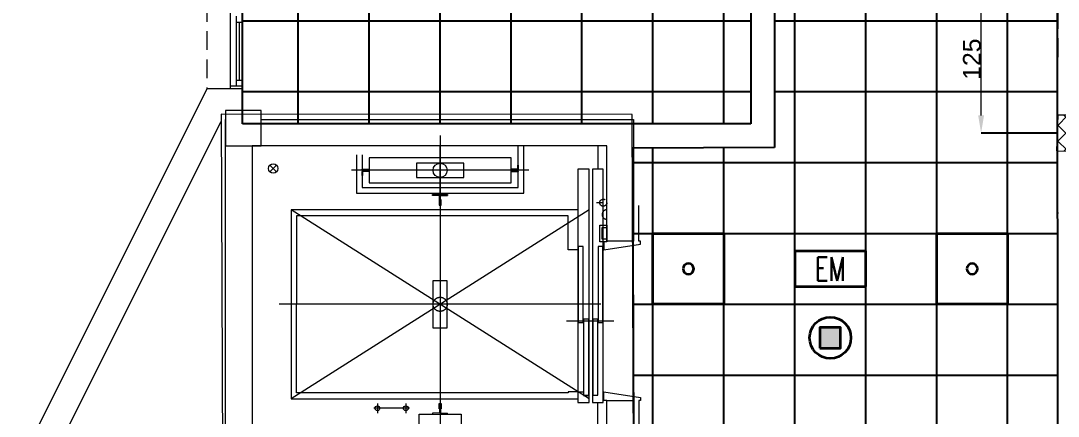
# Model space of a CAD drawing. Header units: inches. Extents: x -12418 to 57169, y -29325 to 19878.
# Drawn here: x -3547 to 5228, y -947 to 2400 of the extents above; entities that cross this region are included whole.
import ezdxf
from ezdxf.enums import TextEntityAlignment as Align

# ---------------------------------------------------------------- set-up
doc = ezdxf.new("R2010")
doc.units = ezdxf.units.IN
doc.header["$LTSCALE"] = 25
doc.header["$MEASUREMENT"] = 0
doc.header["$PDMODE"] = 3
for name, pattern in [('00-Ground Floor$0$CENTERX2', [101.6, 63.5, -12.7, 12.7, -12.7]), ('00-Ground Floor$0$DASHED2', [9.525, 6.35, -3.175]), ('00-Ground Floor$0$HIDDEN', [9.525, 6.35, -3.175])]:
    doc.linetypes.add(name, pattern=pattern)
doc.layers.get('0').update_dxf_attribs({"color": 8})
doc.layers.get('Defpoints').update_dxf_attribs({"color": 8})
for name, color, linetype, lineweight in [('00-Ground Floor$0$Aluminum', 251, 'Continuous', 5), ('00-Ground Floor$0$Axis', 251, '00-Ground Floor$0$CENTERX2', 5), ('00-Ground Floor$0$C-HYDR-CTCH', 251, 'Continuous', 5), ('00-Ground Floor$0$Cabin', 7, 'Continuous', 5), ('00-Ground Floor$0$Hatch', 254, 'Continuous', 5), ('00-Ground Floor$0$Notes', 1, 'Continuous', 5), ('00-Ground Floor$0$Proj', 251, 'Continuous', 5), ('00-Ground Floor$0$Structure', 251, 'Continuous', 5), ('00-Ground Floor$0$Tech', 169, '00-Ground Floor$0$DASHED2', 5), ('00-Ground Floor$0$Walls', 251, 'Continuous', 5), ('E-DIM', 6, 'Continuous', 18), ('E-LITE-CIRC-NUMB', 6, 'Continuous', 25), ('E-LITE-CLNG', 150, 'Continuous', 35), ('E-LITE-CLNG @ 100', 150, 'Continuous', 35), ('E-LITE-CTRL', 6, 'Continuous', 25), ('T-INTC-CLNG @ 100', 33, 'Continuous', 35), ('T-INTC-DEVC-NUMB', 2, 'Continuous', 25)]:
    doc.layers.add(name, color=color, linetype=linetype, lineweight=lineweight)
doc.layers.add('00-Ground Floor$0$False Ceiling', color=251, linetype='Continuous')
doc.styles.add('DC_Simplex', font='SIMPLEX.shx', dxfattribs={"width": 0.7})
doc.styles.get("Standard").update_dxf_attribs({"font": 'arial.ttf'})
doc.dimstyles.get("Standard").update_dxf_attribs({"dimtxt": 150, "dimasz": 150, "dimexe": 0.18, "dimexo": 0.0625, "dimgap": 1, "dimtad": 1, "dimdec": 0, "dimlfac": 0.1, "dimzin": 0, "dimdsep": 46, "dimtxsty": 'Standard', "dimcen": 0.09, "dimclrd": 256, "dimclrt": 7, "dimadec": 0, "dimazin": 0, "dimtfac": 1, "dimtdec": 0, "dimtofl": 0, "dimtmove": 0, "dimatfit": 3, "dimfxl": 1, "dimtolj": 1, "dimtzin": 0, "dimarcsym": 0})

# ---------------------------------------------------------------- blocks, each defined once
blk = doc.blocks.new('00-Ground Floor$0$T127-1_B')
at = {"layer": '00-Ground Floor$0$Cabin'}
for p, q in [((44.5, 8), (44.5, 4)), ((44.5, 4), (78, 4)), ((78, 4), (82, 63.5)), ((44.5, -8), (44.5, -4)), ((44.5, -4), (78, -4)), ((78, -4), (82, -63.5))]:
    blk.add_line(p, q, dxfattribs=at)
at = {"layer": '00-Ground Floor$0$Cabin', "ltscale": 5}
for points in [[(44.5, 8), (0, 8), (0, -8), (44.5, -8)], [(82, 63.5), (89, 63.5), (89, -63.5), (82, -63.5)]]:
    blk.add_lwpolyline(points, dxfattribs=at)
blk = doc.blocks.new('00-Ground Floor$0$T127-1_B__1680')
at = {"layer": '00-Ground Floor$0$Axis'}
blk.add_line((-990, 0), (990, 0), dxfattribs=at)
at = {"layer": '00-Ground Floor$0$Notes', "xscale": -1}
blk.add_blockref('00-Ground Floor$0$T127-1_B', (-840, 0), dxfattribs=at)
at = {"layer": '00-Ground Floor$0$Notes'}
blk.add_blockref('00-Ground Floor$0$T127-1_B', (840, 0), dxfattribs=at)
blk = doc.blocks.new('00-Ground Floor$0$JIS5K')
at = {"layer": '00-Ground Floor$0$Cabin'}
for p, q in [((60.2, 8), (60.2, 11.2)), ((60.2, -8), (60.2, -11.2))]:
    blk.add_line(p, q, dxfattribs=at)
at = {"layer": '00-Ground Floor$0$Cabin', "ltscale": 5}
for points in [[(57, 11.2), (0, 11.2), (0, -11.2), (57, -11.2)], [(60.2, 8), (3.2, 8), (3.2, -8), (60.2, -8)], [(57, 11.2), (57, 43.5), (60.2, 43.5), (60.2, 11.2)], [(57, -11.2), (57, -43.5), (60.2, -43.5), (60.2, -11.2)]]:
    blk.add_lwpolyline(points, dxfattribs=at)
blk = doc.blocks.new('00-Ground Floor$0$JIS5K__1200')
at = {"layer": '00-Ground Floor$0$Axis'}
blk.add_line((-750, 0), (750, 0), dxfattribs=at)
at = {"layer": '00-Ground Floor$0$Notes', "xscale": -1}
blk.add_blockref('00-Ground Floor$0$JIS5K', (-600, 0), dxfattribs=at)
at = {"layer": '00-Ground Floor$0$Notes'}
blk.add_blockref('00-Ground Floor$0$JIS5K', (600, 0), dxfattribs=at)
blk = doc.blocks.new('00-Ground Floor$0$对重支撑1')
at = {"layer": '00-Ground Floor$0$Cabin'}
blk.add_lwpolyline([(1060, 178), (929, 178), (929, -178), (1060, -178)], close=True, dxfattribs=at).dxf.unprotected_set("ltscale", 0)
blk = doc.blocks.new('00-Ground Floor$0$井道平面图轿厢1轿厢地坎')
at = {"layer": '00-Ground Floor$0$Axis', "ltscale": 0.864}
blk.add_lwpolyline([(0, 96), (0, -192)], dxfattribs=at)
at = {"layer": '00-Ground Floor$0$Cabin', "ltscale": 5}
for points in [[(690, 0), (690, -96), (-1285, -96), (-1285, 0)], [(15, -3), (15, -46), (-630, -46), (-630, -3)], [(630, -50), (630, -93), (-15, -93), (-15, -50)]]:
    blk.add_lwpolyline(points, close=True, dxfattribs=at)
at = {"layer": '00-Ground Floor$0$Cabin'}
for points in [[(600, 0), (600, -48)], [(600, -48), (633, -48)], [(633, -48), (633, -96)]]:
    blk.add_lwpolyline(points, dxfattribs=at)
blk = doc.blocks.new('00-Ground Floor$0$层门地坎1')
at = {"layer": '00-Ground Floor$0$Axis', "ltscale": 0.81}
blk.add_lwpolyline([(0, 90), (0, -180)], dxfattribs=at)
at = {"layer": '00-Ground Floor$0$Cabin', "ltscale": 5}
for points in [[(690, 0), (690, -90), (-1285, -90), (-1285, 0)], [(15, -47), (15, -87), (-630, -87), (-630, -47)], [(630, -3), (630, -43), (-15, -43), (-15, -3)]]:
    blk.add_lwpolyline(points, close=True, dxfattribs=at)
blk = doc.blocks.new('00-Ground Floor$0$A$Ce9e1c4c3')
at = {"layer": '00-Ground Floor$0$False Ceiling', "color": 254}
for p, q in [((-101672.1, 1527.6), (-101672.1, 8602.6)), ((-97372.1, 8602.6), (-97372.1, 1527.6)), ((-97172.1, 8602.6, 0), (-97171.8, 1327.6, 0)), ((-94772.1, -9197.4, 0), (-94782.7, 8602.6, 0)), ((-97372.1, 1527.6), (-101672.1, 1527.6)), ((-97171.8, 1327.6, 0), (-98374.2, 1322.9, 0)), ((-98374.2, 1322.9, 0), (-98364, -1285, 0))]:
    blk.add_line(p, q, dxfattribs=at)
at = {"layer": '00-Ground Floor$0$False Ceiling', "color": 254, "linetype": 'Continuous'}
for p, q in [((-101200, 1527.6), (-101200, 8602.6)), ((-100600, 1527.6), (-100600, 8602.6)), ((-100000, 1527.6), (-100000, 8602.6)), ((-99400, 1527.6), (-99400, 8602.6)), ((-98800, 1527.6), (-98800, 8602.6)), ((-98200, 1527.6), (-98200, 8602.6)), ((-97600, 1527.6), (-97600, 8602.6)), ((-97000, -12797.4, 0), (-97000, 8602.6)), ((-96400, -12797.4, 0), (-96400, 8602.6)), ((-95800, -12797.4, 0), (-95800, 8602.6)), ((-95200, -12797.4, 0), (-95200, 8602.6)), ((-101672.1, 2400), (-97372.1, 2400)), ((-97171.9, 2400), (-94779, 2400)), ((-101672.1, 1800), (-97372.1, 1800)), ((-97171.8, 1800), (-94778.7, 1800)), ((-98200, -12797.4, 0), (-98200, 1323.5)), ((-97600, -12797.4, 0), (-97600, 1325.9)), ((-98373.7, 1200), (-94778.3, 1200)), ((-98371.4, 600), (-94777.9, 600)), ((-98369, 0), (-94777.6, 0)), ((-98366.7, -600), (-94777.2, -600))]:
    blk.add_line(p, q, dxfattribs=at)
blk = doc.blocks.new('00-Ground Floor')
at = {"layer": '00-Ground Floor$0$Hatch'}
h = blk.add_hatch(dxfattribs=at)
h.set_pattern_fill('ANSI37', color=256, scale=30)
h.set_pattern_definition([(45, (-1981.42, -13099.68), (-67.35192, 67.35192), []), (135, (-1981.42, -13099.68), (-67.35192, -67.35192), [])])
h.paths.add_polyline_path([(48971.2, 8818.2), (48367.3, 8810.1), (48371.2, 8521.7), (48975.1, 8529.8)])
h.paths.add_polyline_path([(41810.5, 8810.5), (41227, 8805), (41207, 8513.7), (41790.5, 8519.1)])
h.paths.add_polyline_path([(27433.5, 8803.1), (26834.4, 8799), (26828.7, 8506), (27427.8, 8510)])
h.paths.add_polyline_path([(34618.7, 8805.3), (34017.5, 8797.8), (34009.3, 8512.1), (34610.5, 8519.6)])
h.paths.add_polyline_path([(20214.3, 8812.4), (19607.8, 8790.5), (19622.4, 8498), (20228.8, 8519.8)])
h.paths.add_polyline_path([(13477.7, 8802), (12255.7, 8825.9), (12249.3, 8529.8), (13471.3, 8505.8)])
h.paths.add_polyline_path([(13491.8, 1601.9), (12276.8, 1586.2), (12263.3, 1293.7), (13478.3, 1309.4)])
h.paths.add_polyline_path([(13465.7, -5591.3), (12262.6, -5607.3), (12256.9, -5900.3), (13460, -5884.3)])
h.paths.add_polyline_path([(13484.2, -12790), (12287.5, -12801.4), (12290.4, -13095.9), (13487, -13084.4)])
h.paths.add_polyline_path([(5849.2, -12787.9), (5245.6, -12791.6), (5256.3, -13077.1), (5859.8, -13073.4)])
h.paths.add_polyline_path([(5833.8, -5589.9), (5236.9, -5588.3), (5236.8, -5889.5), (5833.6, -5891)])
h.paths.add_polyline_path([(5843.6, 1599.7), (5224.3, 1600.9), (5213.7, 1298), (5833, 1296.7)])
h.paths.add_polyline_path([(5820.3, 8779.1), (5219.7, 8793.5), (5216, 8503.9), (5816.7, 8489.4)])
h.paths.add_polyline_path([(-1378.8, 8777.2), (-1981.4, 8799.9), (-1979.5, 8511.6), (-1376.9, 8488.9)])
h.paths.add_polyline_path([(-1371.1, -5601.1), (-1973.1, -5608.1), (-1969.7, -5899.7), (-1367.7, -5892.7)])
h.paths.add_polyline_path([(-1353.5, -12795.7), (-1951.9, -12796.7), (-1947.1, -13097.4), (-1348.7, -13096.4)])
h.paths.add_polyline_path([(20233.2, -12782.5), (19627.5, -12795.4), (19633.2, -13096.6), (20238.9, -13083.7)])
h.paths.add_polyline_path([(20226.6, -5590), (19632.3, -5607.6), (19634.4, -5904.1), (20228.7, -5886.6)])
h.paths.add_polyline_path([(20217.9, 1618), (19619, 1610.4), (19623, 1310.2), (20221.9, 1317.9)])
h.paths.add_polyline_path([(27418.3, 1602.8), (26816.3, 1607.5), (26820.6, 1315.3), (27422.5, 1310.7)])
h.paths.add_polyline_path([(27422, -5579.9), (26818.1, -5597.5), (26831.6, -5897.5), (27431.7, -5876.5)])
h.paths.add_polyline_path([(27438.1, -12795.9), (26834.3, -12789.3), (26831.9, -13075), (27435.7, -13081.6)])
h.paths.add_polyline_path([(34636.6, -12785.4), (34039.3, -12800), (34048.3, -13099.7), (34645.6, -13085.1)])
h.paths.add_polyline_path([(34629.3, -5597.1), (34028, -5595.2), (34029.2, -5892.4), (34630.4, -5894.3)])
h.paths.add_polyline_path([(34592.8, 1606.7), (34012, 1611.4), (34031.7, 1321.6), (34612.5, 1316.9)])
h.paths.add_polyline_path([(41796.2, 1606), (41198.6, 1619.8), (41200.6, 1327.8), (41798.2, 1314.1)])
h.paths.add_polyline_path([(41797.2, -5592.6), (41228.8, -5600.2), (41230.6, -5894.3), (41799, -5886.7)])
h.paths.add_polyline_path([(41834.3, -12789.7), (41229, -12792.4), (41230.4, -13096.9), (41835.6, -13094.3)])
h.paths.add_polyline_path([(49008.5, -12790.2), (48420.5, -12774.1), (48407.3, -13081.4), (48995.3, -13097.4)])
h.paths.add_polyline_path([(48992.7, -5590.8), (48389.5, -5589.7), (48387.5, -5886.2), (48990.7, -5887.3)])
at = {"layer": '00-Ground Floor$0$Aluminum'}
for p, q in [((-1772.1, 1823.4, 0), (-1772.1, 8502.6, 0)), ((-1672.1, 8502.6, 0), (-1672.1, 1823.4, 0)), ((-1722.1, 1848.4, 0), (-1722.1, 2438, 0)), ((-1722.1, 2388, 0), (-1672.1, 2388, 0)), ((-1697.1, 1898.4, 0), (-1697.1, 2388, 0)), ((-1772.1, 1848.4, 0), (-1672.1, 1848.4, 0)), ((-1722.1, 1898.4, 0), (-1672.1, 1898.4, 0))]:
    blk.add_line(p, q, dxfattribs=at)
at = {"layer": '00-Ground Floor$0$Aluminum', "linetype": '00-Ground Floor$0$HIDDEN'}
for p, q in [((5227.9, 2092.6, 0), (5227.9, 3292.6, 0)), ((5227.9, -422.4, 0), (5227.9, 777.6, 0))]:
    blk.add_line(p, q, dxfattribs=at)
at = {"layer": '00-Ground Floor$0$Axis'}
blk.add_line((0, 929), (0, 1339), dxfattribs=at)
at = {"layer": '00-Ground Floor$0$Axis', "ltscale": 3}
for points in [[(0, 1430), (0, -1150)], [(1260, 800), (-1260, -800)], [(1260, -800), (-1260, 800)], [(1360, 0), (-1360, 0)]]:
    blk.add_lwpolyline(points, dxfattribs=at)
at = {"layer": '00-Ground Floor$0$Axis', "ltscale": 1.5}
blk.add_lwpolyline([(0, 250), (0, -250)], dxfattribs=at)
at = {"layer": '00-Ground Floor$0$Axis', "ltscale": 0.24}
for points in [[(-530, -840), (-530, -920)], [(-290, -840), (-290, -920)]]:
    blk.add_lwpolyline(points, dxfattribs=at)
at = {"layer": '00-Ground Floor$0$Axis', "ltscale": 0.9}
blk.add_lwpolyline([(-260, -880), (-560, -880)], dxfattribs=at)
at = {"layer": '00-Ground Floor$0$C-HYDR-CTCH', "flags": 128}
for points in [[(-1853.1, 1610.2), (-1841.7, -1281.3), (1636, -1285), (1624.7, 1606.5), (-1853.1, 1610.2)], [(5224.3, 1600.9), (5213.7, 1298), (5833, 1296.7), (5843.6, 1599.7), (5224.3, 1600.9)]]:
    blk.add_lwpolyline(points, dxfattribs=at)
at = {"layer": '00-Ground Floor$0$Cabin', "ltscale": 5}
for points in [[(-708.2, 1265), (-708.2, 940), (708.2, 940), (708.2, 1340)], [(-660.2, 1265), (-660.2, 988), (660.2, 988), (660.2, 1340)]]:
    blk.add_lwpolyline(points, dxfattribs=at)
at = {"layer": '00-Ground Floor$0$Cabin'}
for points in [[(1335, 1340), (1335, 1145)], [(1260, 1145), (1164, 1145)], [(1164, 1145), (1164, 800)], [(1260, 1145), (1164, 1145)], [(1164, 1145), (1164, 800)], [(1260, -830), (1260, 1145)], [(1260, -830), (1260, 1145)], [(250, 1134), (-250, 1134)], [(1164, 800), (-1260, 800)], [(-1260, 800), (-1260, -800)], [(1164, 800), (-1260, 800)], [(-1260, 800), (-1260, -800)], [(1386, 530), (1386, 460), (1696, 510), (1696, 535), (1681, 535), (1681, 835)], [(1084, 750), (-1216, 750)], [(-1216, 750), (-1216, 0)], [(1084, 460), (1084, 750)], [(1164, 460), (1084, 460)], [(-1216, -750), (-1216, 0)], [(1084, -750), (-1216, -750)], [(1164, -740), (1084, -740)], [(1084, -740), (1084, -750)], [(1411, -815), (1411, -815), (1386, -815), (1386, -740), (1696, -790), (1696, -815), (1681, -815), (1681, -1115)], [(-1260, -800), (1164, -800)], [(-1260, -800), (1164, -800)], [(1164, -800), (1164, -830)], [(1164, -800), (1164, -830)], [(1164, -830), (1260, -830)], [(1164, -830), (1260, -830)], [(1335, -1060), (1335, -830)]]:
    blk.add_lwpolyline(points, dxfattribs=at)
at = {"layer": '00-Ground Floor$0$Cabin', "ltscale": 5}
blk.add_lwpolyline([(-600, 1239), (-600, 1029), (600, 1029), (600, 1239)], close=True, dxfattribs=at)
at = {"layer": '00-Ground Floor$0$Cabin'}
blk.add_lwpolyline([(-200, 1195), (-200, 1073), (200, 1073), (200, 1195)], close=True, dxfattribs=at)
at = {"layer": '00-Ground Floor$0$Cabin', "ltscale": 50}
blk.add_lwpolyline([(-61, -200), (61, -200), (61, 200), (-61, 200)], close=True, dxfattribs=at)
at = {"layer": '00-Ground Floor$0$Cabin'}
for centre, radius in [((0, 1134), 60), ((-530, -880), 20), ((-290, -880), 20)]:
    blk.add_circle(centre, radius, dxfattribs=at)
at = {"layer": '00-Ground Floor$0$Notes'}
for p, q in [((-1436.1, 1174.5), (-1386.1, 1124.5)), ((-1386.1, 1174.5), (-1436.1, 1124.5))]:
    blk.add_line(p, q, dxfattribs=at)
blk.add_circle((-1411.1, 1149.5), 40, dxfattribs=at)
at = {"layer": '00-Ground Floor$0$Proj', "linetype": '00-Ground Floor$0$HIDDEN'}
blk.add_line((-1972.1, 8502.6, 0), (-1972.1, 1823.4, 0), dxfattribs=at)
at = {"layer": '00-Ground Floor$0$Structure'}
blk.add_lwpolyline([(-1814, 1340), (-1514, 1340), (-1514, 1640), (-1814, 1640)], close=True, dxfattribs=at)
for points in [[(1636, 535), (1411, 535), (1411, 1340), (-1589, 1340), (-1589, -1060), (1411, -1060), (1411, -815), (1636, -815), (1636, -1285), (-1814, -1285), (-1814, 1565)], [(-1514, 1565), (1636, 1565), (1636, 535)]]:
    blk.add_lwpolyline(points, dxfattribs=at)
at = {"layer": '00-Ground Floor$0$Tech', "ltscale": 0.36}
blk.add_lwpolyline([(1380, 860), (1320, 860)], dxfattribs=at)
at = {"layer": '00-Ground Floor$0$Tech', "ltscale": 0.48}
blk.add_lwpolyline([(1410, 720), (1410, 800)], dxfattribs=at)
at = {"layer": '00-Ground Floor$0$Tech', "ltscale": 9}
for points in [[(1351, 530), (1351, 670), (1411, 670), (1411, 530)], [(1371, 550), (1371, 650), (1411, 650), (1411, 550)]]:
    blk.add_lwpolyline(points, close=True, dxfattribs=at)
at = {"layer": '00-Ground Floor$0$Tech'}
blk.add_circle((1380, 860), 30, dxfattribs=at)
at = {"layer": '00-Ground Floor$0$Tech', "ltscale": 5}
blk.add_circle((0, 0), 60, dxfattribs=at)
at = {"layer": '00-Ground Floor$0$Tech'}
blk.add_arc((1410, 760), 40, 90, 270, dxfattribs=at)
at = {"layer": '00-Ground Floor$0$Walls'}
for p, q in [((2627.9, 1527.6, 0), (2627.9, 2463, 0)), ((2827.9, 1327.6, 0), (2827.9, 2463, 0)), ((-1972.1, 1823.4, 0), (-3546.8, -1326.1, 0)), ((-1672.1, 1823.4, 0), (-1972.1, 1823.4, 0)), ((-1672.1, 1610, 0), (-1672.1, 1823.4, 0)), ((-3152.3, -1051.3, 0), (-1852.8, 1547.6, 0)), ((1625, 1527.5), (2627.9, 1527.6, 0)), ((1625.8, 1327.5), (2827.9, 1327.6, 0))]:
    blk.add_line(p, q, dxfattribs=at)
at = {"layer": '00-Ground Floor$0$False Ceiling', "color": 254}
blk.add_blockref('00-Ground Floor$0$A$Ce9e1c4c3', (100000, 0), dxfattribs=at)
at = {"layer": '00-Ground Floor$0$Notes', "xscale": -1}
for name, p, rotation in [('00-Ground Floor$0$JIS5K__1200', (0, 1134), 1.53523449952786e-06), ('00-Ground Floor$0$井道平面图轿厢1轿厢地坎', (1164, -140), 90), ('00-Ground Floor$0$层门地坎1', (1290, -140), 90)]:
    blk.add_blockref(name, p, dxfattribs=dict(at, rotation=rotation))
at = {"layer": '00-Ground Floor$0$Notes', "yscale": -1, "rotation": 270.0000000000001}
for name in ['00-Ground Floor$0$T127-1_B__1680', '00-Ground Floor$0$对重支撑1']:
    blk.add_blockref(name, (0, 0), dxfattribs=at)
blk = doc.blocks.new('*D223')
at = {"layer": 'Defpoints', "color": 0, "transparency": 16777216}
for p in [(4200, 2700), (4575.6, 2700), (5219, 1449.4)]:
    blk.add_point(p, dxfattribs=at)
at = {"layer": 'E-DIM', "color": 0, "lineweight": -2, "transparency": 16777216}
for p, q in [((4200.1, 2700), (4575.8, 2700)), ((5219, 1449.4), (4575.5, 1449.4))]:
    blk.add_line(p, q, dxfattribs=at)
at = {"layer": 'E-DIM', "transparency": 16777216}
blk.add_line((4575.6, 1599.4), (4575.6, 2550), dxfattribs=at)
for points in [[(4550.6, 2550), (4600.6, 2550), (4575.6, 2700)], [(4550.6, 1599.4), (4600.6, 1599.4), (4575.6, 1449.4)]]:
    blk.add_solid(points, dxfattribs=at)
at = {"layer": 'E-DIM', "color": 7, "transparency": 16777216, "insert": (4498.1, 2074.7), "char_height": 150, "attachment_point": 5, "rotation": 90}
blk.add_mtext('\\A1;125', dxfattribs=at)
blk = doc.blocks.new('DC_LT-CL-Emergency')
blk.add_lwpolyline([(3, -1.5), (3, 1.5), (-3, 1.5), (-3, -1.5)], close=True)
at = {"style": 'DC_Simplex', "width": 0.7}
blk.add_text('EM', height=2, rotation=360, dxfattribs=at).set_placement((0, 0), align=Align.MIDDLE_CENTER)
at = {"layer": 'E-LITE-CTRL', "style": 'DC_Simplex', "width": 0.7, "flags": 8}
blk.add_attdef('CONTROL', (4.739, -1.5), '', height=2, rotation=360, dxfattribs=at)
blk = doc.blocks.new('*U434')
blk.add_lwpolyline([(-300, 300), (-300, -300), (300, -300), (300, 300)], close=True)
blk.add_circle((0, 0), 45)
at = {"layer": 'E-LITE-CIRC-NUMB', "style": 'DC_Simplex', "width": 0.7, "flags": 8}
blk.add_attdef('CIRCUIT', text='', height=200, rotation=0, dxfattribs=at).set_placement((-473.9, 300), align=Align.RIGHT)
at = {"layer": 'E-LITE-CTRL', "style": 'DC_Simplex', "width": 0.7, "flags": 8}
blk.add_attdef('CONTROL', (1118.9, -935), '', height=200, rotation=360, dxfattribs=at)
blk = doc.blocks.new('*U436')
blk.add_lwpolyline([(-300, 300), (-300, -300), (300, -300), (300, 300)], close=True)
blk.add_circle((0, 0), 45)
at = {"layer": 'E-LITE-CIRC-NUMB', "style": 'DC_Simplex', "width": 0.7, "flags": 8}
blk.add_attdef('CIRCUIT', text='', height=200, rotation=0, dxfattribs=at).set_placement((-473.9, 300), align=Align.RIGHT)
at = {"layer": 'E-LITE-CTRL', "style": 'DC_Simplex', "width": 0.7, "flags": 8}
blk.add_attdef('CONTROL', (1118.9, -935), '', height=200, rotation=360, dxfattribs=at)
blk = doc.blocks.new('DC_PA-CL-Speaker')
blk.add_hatch(color=256).paths.add_polyline_path([(-0.883, -0.87), (0.865, -0.87), (0.865, 0.878), (-0.883, 0.878)])
blk.add_lwpolyline([(-0.883, -0.87), (0.865, -0.87), (0.865, 0.878), (-0.883, 0.878)], close=True)
blk.add_circle((0, 0), 1.75)
at = {"layer": 'T-INTC-DEVC-NUMB', "style": 'DC_Simplex', "width": 0.7}
blk.add_attdef('DC_CONTROL', (3.364, 2.471), '', height=2, rotation=360, dxfattribs=at)

msp = doc.modelspace()

# ---------------------------------------------------------------- block references
msp.add_blockref('00-Ground Floor', (0, 0))
at = {"layer": 'E-LITE-CLNG', "xscale": -1}
for name, p in [('*U436', (2100, 300)), ('*U434', (4500, 300))]:
    msp.add_blockref(name, p, dxfattribs=at)
at = {"layer": 'E-LITE-CLNG @ 100', "xscale": 100, "yscale": 100, "zscale": 100}
msp.add_blockref('DC_LT-CL-Emergency', (3300, 300), dxfattribs=at)
at = {"layer": 'T-INTC-CLNG @ 100', "xscale": 100, "yscale": 100, "zscale": 100}
msp.add_blockref('DC_PA-CL-Speaker', (3300, -283.2), dxfattribs=at)

# ---------------------------------------------------------------- dimensions: what is measured, and where the dimension line sits
at = {"layer": 'E-DIM'}
dim = msp.add_linear_dim(base=(4575.6, 2700), p1=(5219, 1449.4), p2=(4200, 2700), angle=90, dimstyle='Standard', override={"dimtxt": 150, "dimasz": 150, "dimlwd": 65535}, dxfattribs=at)
dim.commit()
dim.dimension.update_dxf_attribs({"geometry": '*D223', "text_midpoint": (4498.1, 2074.7)})

doc.saveas('drawing.dxf')
